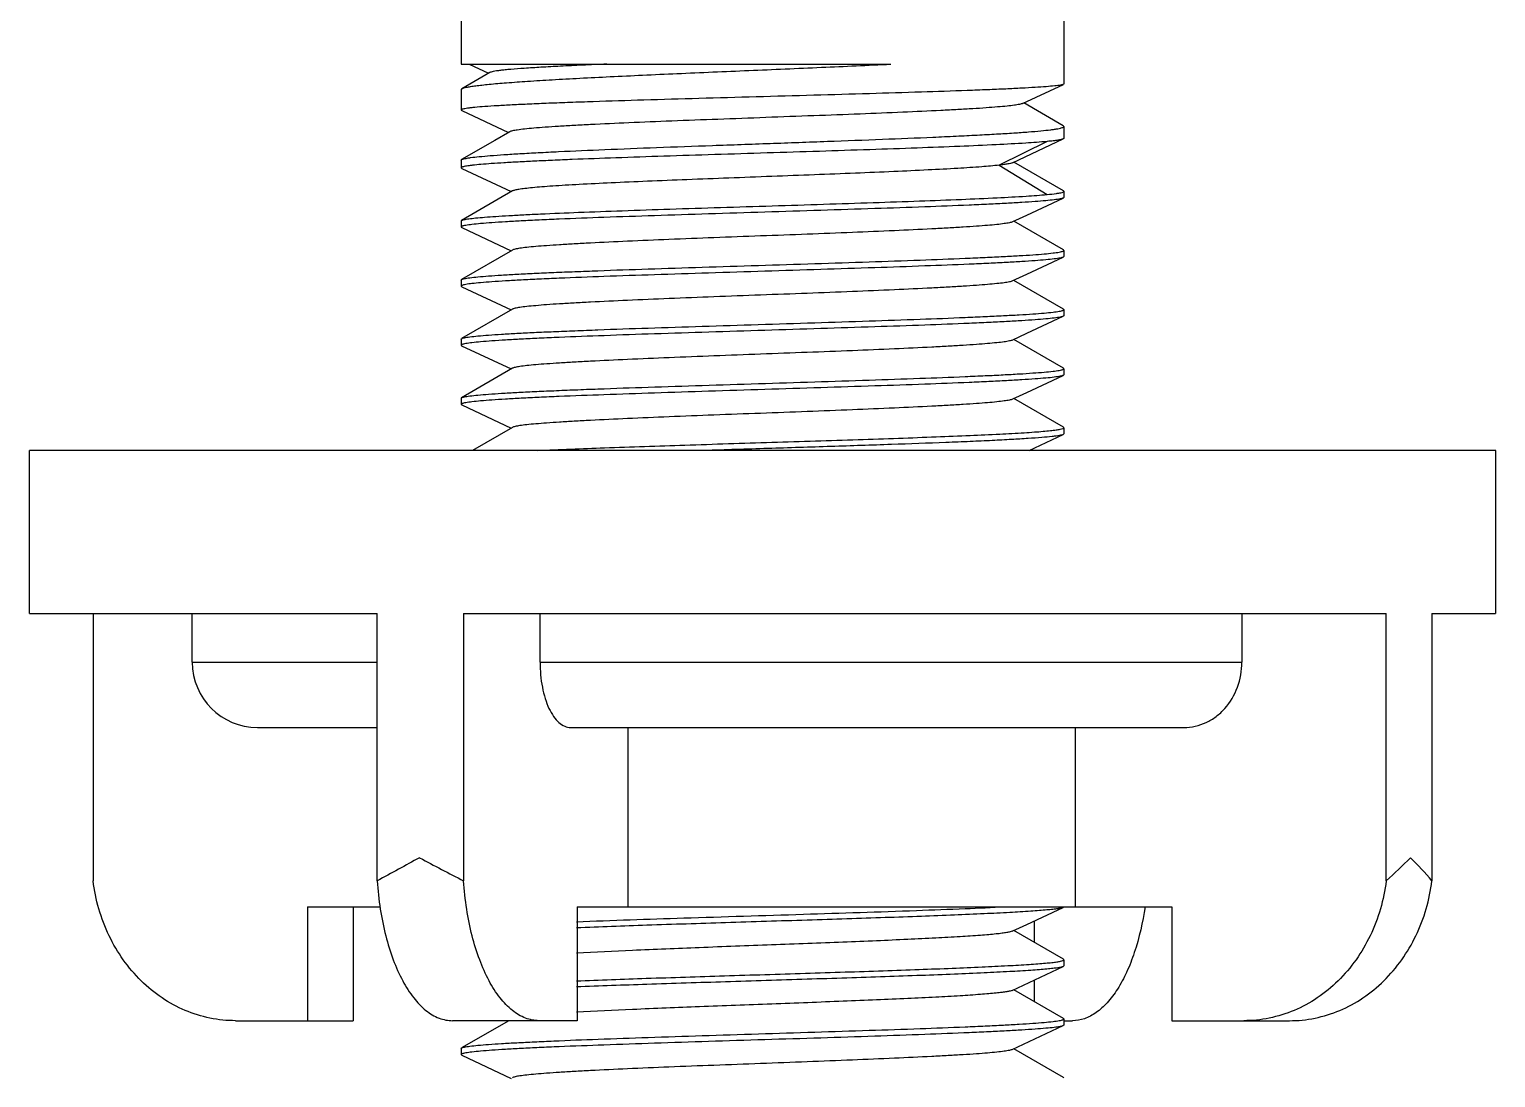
# Model space of a CAD drawing. Header units: millimetres. Extents: x 5308 to 9632, y 1173 to 3839.
# Drawn here: x 9083.39 to 9128.39, y 3208.38 to 3240.56 of the extents above; entities that cross this region are included whole.
import ezdxf

# ---------------------------------------------------------------- set-up
doc = ezdxf.new("R2010")
doc.units = ezdxf.units.MM
doc.header["$LTSCALE"] = 4
doc.layers.get('0').update_dxf_attribs({"linetype": 'CONTINUOUS'})

msp = doc.modelspace()

# ---------------------------------------------------------------- linework, layer by layer
at = {"color": 7, "linetype": 'Continuous'}
for p, q in [((9096.638, 3243.17), (9096.638, 3239.49)), ((9115.138, 3243.17), (9115.138, 3238.883)), ((9096.638, 3239.49), (9109.824, 3239.49)), ((9097.516, 3239.23), (9096.661, 3238.735)), ((9096.885, 3239.49), (9097.482, 3239.211)), ((9096.638, 3238.709), (9096.661, 3238.735)), ((9096.638, 3238.709), (9096.638, 3238.081)), ((9113.865, 3238.282), (9115.123, 3238.87)), ((9115.138, 3238.883), (9115.123, 3238.869)), ((9115.119, 3237.6), (9113.907, 3238.302)), ((9096.638, 3238.081), (9096.656, 3238.064)), ((9096.656, 3238.065), (9098.095, 3237.393)), ((9098.131, 3237.414), (9097.673, 3237.148)), ((9115.138, 3237.579), (9115.119, 3237.601)), ((9115.138, 3237.579), (9115.138, 3237.213)), ((9097.673, 3237.148), (9096.654, 3236.559)), ((9114.626, 3237.117), (9113.154, 3236.39)), ((9113.555, 3236.464), (9115.118, 3237.194)), ((9115.138, 3237.213), (9115.118, 3237.194)), ((9096.638, 3236.542), (9096.654, 3236.56)), ((9096.638, 3236.542), (9096.638, 3236.306)), ((9115.124, 3235.602), (9113.599, 3236.484)), ((9096.638, 3236.306), (9096.658, 3236.287)), ((9096.658, 3236.287), (9098.177, 3235.577)), ((9113.154, 3236.39), (9114.626, 3235.49)), ((9098.213, 3235.598), (9096.651, 3234.694)), ((9115.138, 3235.587), (9115.124, 3235.602)), ((9115.138, 3235.587), (9115.138, 3235.399)), ((9114.003, 3234.859), (9115.117, 3235.38)), ((9115.138, 3235.399), (9115.117, 3235.38)), ((9096.638, 3234.679), (9096.651, 3234.695)), ((9096.638, 3234.679), (9096.638, 3234.492)), ((9113.554, 3234.649), (9114.003, 3234.859)), ((9115.124, 3233.787), (9113.599, 3234.67)), ((9096.638, 3234.492), (9096.658, 3234.472)), ((9096.658, 3234.472), (9098.176, 3233.763)), ((9098.213, 3233.783), (9096.651, 3232.88)), ((9115.138, 3233.772), (9115.124, 3233.787)), ((9115.137, 3233.769), (9115.138, 3233.772)), ((9115.138, 3233.772), (9115.138, 3233.585)), ((9114.003, 3233.044), (9115.117, 3233.565)), ((9115.138, 3233.585), (9115.117, 3233.565)), ((9096.638, 3232.865), (9096.651, 3232.88)), ((9096.638, 3232.865), (9096.638, 3232.677)), ((9113.554, 3232.835), (9114.003, 3233.044)), ((9115.124, 3231.973), (9113.599, 3232.855)), ((9096.638, 3232.677), (9096.658, 3232.658)), ((9096.658, 3232.658), (9098.176, 3231.948)), ((9098.213, 3231.969), (9096.651, 3231.066)), ((9115.138, 3231.958), (9115.124, 3231.973)), ((9115.137, 3231.955), (9115.138, 3231.958)), ((9115.138, 3231.958), (9115.138, 3231.77)), ((9114.003, 3231.23), (9115.117, 3231.751)), ((9115.138, 3231.77), (9115.117, 3231.751)), ((9096.638, 3231.05), (9096.651, 3231.066)), ((9096.638, 3231.05), (9096.638, 3230.863)), ((9113.554, 3231.02), (9114.003, 3231.23)), ((9115.124, 3230.159), (9113.599, 3231.041)), ((9096.655, 3230.845), (9098.177, 3230.134)), ((9096.655, 3230.845), (9096.658, 3230.844)), ((9098.213, 3230.155), (9096.651, 3229.252)), ((9115.138, 3230.143), (9115.124, 3230.159)), ((9115.137, 3230.141), (9115.138, 3230.143)), ((9115.138, 3230.143), (9115.138, 3229.956)), ((9114.003, 3229.416), (9115.117, 3229.937)), ((9115.138, 3229.956), (9115.117, 3229.937)), ((9096.638, 3229.236), (9096.651, 3229.252)), ((9096.638, 3229.236), (9096.638, 3229.049)), ((9113.554, 3229.206), (9114.003, 3229.416)), ((9115.124, 3228.344), (9113.599, 3229.227)), ((9096.638, 3229.049), (9096.658, 3229.03)), ((9096.658, 3229.03), (9098.176, 3228.32)), ((9098.213, 3228.341), (9096.987, 3227.632)), ((9115.138, 3228.329), (9115.124, 3228.345)), ((9115.137, 3228.327), (9115.138, 3228.329)), ((9115.138, 3228.329), (9115.138, 3228.142)), ((9114.068, 3227.632), (9115.117, 3228.122)), ((9115.138, 3228.142), (9115.117, 3228.122)), ((9083.388, 3222.632), (9083.388, 3227.632)), ((9128.388, 3227.632), (9083.388, 3227.632)), ((9128.388, 3222.632), (9128.388, 3227.632)), ((9083.388, 3222.632), (9094.063, 3222.632)), ((9085.342, 3222.632), (9085.342, 3214.426)), ((9088.388, 3221.132), (9088.388, 3222.632)), ((9094.063, 3214.426), (9094.063, 3222.632)), ((9096.715, 3222.632), (9125.03, 3222.632)), ((9096.715, 3222.632), (9096.715, 3214.426)), ((9099.06, 3221.132), (9099.06, 3222.632)), ((9120.598, 3222.632), (9120.598, 3221.132)), ((9125.03, 3214.426), (9125.03, 3222.632)), ((9126.433, 3222.632), (9128.387, 3222.632)), ((9126.433, 3222.632), (9126.433, 3214.426)), ((9088.388, 3221.132), (9094.063, 3221.132)), ((9099.06, 3221.132), (9120.598, 3221.132)), ((9090.388, 3219.132), (9094.063, 3219.132)), ((9099.999, 3219.132), (9118.822, 3219.132)), ((9101.763, 3213.632), (9101.763, 3219.132)), ((9115.487, 3219.132), (9115.487, 3213.632)), ((9091.927, 3213.632), (9094.15, 3213.632)), ((9091.927, 3213.632), (9091.927, 3210.132)), ((9093.33, 3213.632), (9093.33, 3210.132)), ((9100.199, 3213.632), (9118.445, 3213.632)), ((9100.199, 3213.632), (9100.199, 3210.132)), ((9114.003, 3213.087), (9115.117, 3213.608)), ((9115.138, 3213.627), (9115.117, 3213.608)), ((9118.445, 3213.632), (9118.445, 3210.132)), ((9113.554, 3212.877), (9114.003, 3213.087)), ((9114.228, 3213.193), (9114.228, 3212.534)), ((9115.124, 3212.016), (9113.599, 3212.898)), ((9113.553, 3211.063), (9115.117, 3211.794)), ((9115.138, 3211.813), (9115.117, 3211.794)), ((9115.138, 3212), (9115.124, 3212.016)), ((9115.137, 3211.998), (9115.138, 3212)), ((9115.138, 3212), (9115.138, 3211.813)), ((9114.228, 3211.379), (9114.228, 3210.72)), ((9115.124, 3210.202), (9113.599, 3211.084)), ((9089.718, 3210.132), (9093.33, 3210.132)), ((9100.199, 3210.132), (9096.378, 3210.132)), ((9098.099, 3210.132), (9096.651, 3209.295)), ((9113.554, 3209.249), (9115.117, 3209.98)), ((9115.138, 3209.999), (9115.117, 3209.98)), ((9115.138, 3210.186), (9115.124, 3210.202)), ((9115.137, 3210.184), (9115.138, 3210.186)), ((9115.138, 3210.186), (9115.138, 3209.999)), ((9115.138, 3210.132), (9115.397, 3210.132)), ((9118.445, 3210.132), (9122.058, 3210.132)), ((9096.638, 3209.279), (9096.651, 3209.295)), ((9096.638, 3209.279), (9096.638, 3209.092)), ((9096.638, 3209.092), (9096.658, 3209.072)), ((9096.658, 3209.073), (9098.176, 3208.363)), ((9115.124, 3208.388), (9113.599, 3209.27)), ((9115.138, 3208.372), (9115.124, 3208.388))]:
    msp.add_line(p, q, dxfattribs=at)
for centre, radius, start, end in [((9090.388, 3221.132), 2, 180, 270), ((9150.726, 3111.41), 117.571, 118.09077, 118.8127), ((9138.4, 3295.763), 91.397, 241.91033, 242.86489), ((9113.933, 3226.898), 16.693, 311.6605, 315.1851), ((9114.965, 3204.406), 15.229, 41.1465, 44.7753)]:
    msp.add_arc(centre, radius, start, end, dxfattribs=at)
for points, knots in [([(9096.661, 3238.735), (9096.678, 3238.745), (9096.727, 3238.763), (9096.818, 3238.784), (9096.942, 3238.807), (9097.098, 3238.829), (9097.287, 3238.852), (9097.601, 3238.884), (9098.068, 3238.924), (9098.713, 3238.969), (9099.463, 3239.015), (9100.307, 3239.062), (9101.233, 3239.108), (9102.228, 3239.155), (9103.647, 3239.219), (9105.477, 3239.297), (9107.664, 3239.39), (9109.116, 3239.456), (9109.824, 3239.49)], [0, 0, 0, 0, 0.004628, 0.011689, 0.021222, 0.033214, 0.047635, 0.06444, 0.104954, 0.154182, 0.211416, 0.27582, 0.346453, 0.422283, 0.502201, 0.669574, 0.838794, 1, 1, 1, 1]), ([(9101.108, 3239.49), (9100.86, 3239.48), (9100.386, 3239.46), (9099.712, 3239.428), (9099.118, 3239.396), (9098.609, 3239.364), (9098.243, 3239.336), (9097.997, 3239.314), (9097.851, 3239.298), (9097.73, 3239.282), (9097.634, 3239.266), (9097.566, 3239.25), (9097.528, 3239.238), (9097.515, 3239.23)], [0, 0, 0, 0, 0.206987, 0.394678, 0.56048, 0.702316, 0.81839, 0.866295, 0.90726, 0.941167, 0.967931, 0.987517, 1, 1, 1, 1]), ([(9115.123, 3238.869), (9115.112, 3238.864), (9115.081, 3238.855), (9115.024, 3238.844), (9114.946, 3238.833), (9114.802, 3238.816), (9114.569, 3238.796), (9114.231, 3238.773), (9113.817, 3238.749), (9113.329, 3238.726), (9112.773, 3238.702), (9111.91, 3238.669), (9110.703, 3238.629), (9109.133, 3238.581), (9107.444, 3238.534), (9105.698, 3238.486), (9103.959, 3238.437), (9102.291, 3238.389), (9100.973, 3238.347), (9100, 3238.313), (9099.347, 3238.289), (9098.754, 3238.264), (9098.227, 3238.239), (9097.77, 3238.214), (9097.388, 3238.19), (9097.118, 3238.168), (9096.942, 3238.15), (9096.841, 3238.137), (9096.761, 3238.125), (9096.7, 3238.113), (9096.662, 3238.102), (9096.642, 3238.092), (9096.639, 3238.085)], [0, 0, 0, 0, 0.002018, 0.005141, 0.009386, 0.014749, 0.028784, 0.047137, 0.06964, 0.096092, 0.126251, 0.15984, 0.236051, 0.321927, 0.414317, 0.509837, 0.604976, 0.696242, 0.780288, 0.818628, 0.854035, 0.886183, 0.914777, 0.939558, 0.960298, 0.976814, 0.983441, 0.988963, 0.99337, 0.996658, 0.998843, 1, 1, 1, 1]), ([(9113.865, 3238.282), (9113.853, 3238.276), (9113.823, 3238.266), (9113.74, 3238.247), (9113.595, 3238.225), (9113.371, 3238.199), (9113.084, 3238.173), (9112.734, 3238.146), (9112.327, 3238.119), (9111.863, 3238.093), (9111.147, 3238.056), (9110.147, 3238.01), (9108.847, 3237.957), (9107.446, 3237.905), (9105.992, 3237.851), (9104.538, 3237.797), (9103.134, 3237.745), (9101.83, 3237.691), (9100.827, 3237.645), (9100.109, 3237.608), (9099.645, 3237.581), (9099.237, 3237.554), (9098.889, 3237.526), (9098.605, 3237.5), (9098.385, 3237.473), (9098.245, 3237.451), (9098.167, 3237.431), (9098.139, 3237.421), (9098.129, 3237.415)], [0, 0, 0, 0, 0.002485, 0.006001, 0.016166, 0.030476, 0.048828, 0.071088, 0.097079, 0.126587, 0.159352, 0.233494, 0.316983, 0.406946, 0.500238, 0.593603, 0.683756, 0.767529, 0.841931, 0.87477, 0.904309, 0.930292, 0.952486, 0.97068, 0.984715, 0.994482, 0.997763, 1, 1, 1, 1]), ([(9096.654, 3236.56), (9096.665, 3236.567), (9096.697, 3236.578), (9096.756, 3236.593), (9096.835, 3236.608), (9096.982, 3236.63), (9097.217, 3236.656), (9097.558, 3236.686), (9097.976, 3236.716), (9098.467, 3236.747), (9099.026, 3236.777), (9099.893, 3236.82), (9101.104, 3236.873), (9102.677, 3236.934), (9104.369, 3236.996), (9106.117, 3237.058), (9107.856, 3237.12), (9109.523, 3237.183), (9110.838, 3237.237), (9111.809, 3237.281), (9112.459, 3237.313), (9113.049, 3237.345), (9113.573, 3237.377), (9114.027, 3237.409), (9114.405, 3237.441), (9114.672, 3237.469), (9114.845, 3237.492), (9114.944, 3237.508), (9115.022, 3237.524), (9115.081, 3237.54), (9115.117, 3237.554), (9115.135, 3237.569), (9115.137, 3237.576)], [0, 0, 0, 0, 0.002162, 0.00541, 0.009768, 0.015236, 0.02947, 0.048007, 0.070684, 0.097297, 0.127607, 0.161333, 0.237773, 0.323813, 0.416297, 0.511832, 0.606907, 0.698028, 0.781856, 0.820059, 0.855313, 0.887294, 0.915708, 0.9403, 0.960845, 0.977164, 0.983694, 0.989124, 0.993445, 0.996663, 0.998805, 1, 1, 1, 1]), ([(9115.137, 3237.576), (9115.137, 3237.576), (9115.137, 3237.577), (9115.138, 3237.579), (9115.138, 3237.579)], [0, 0, 0, 0, 0.504186, 1, 1, 1, 1]), ([(9114.627, 3237.117), (9114.407, 3237.096), (9113.886, 3237.059), (9112.99, 3237.011), (9111.879, 3236.962), (9110.586, 3236.913), (9109.15, 3236.863), (9107.615, 3236.813), (9106.027, 3236.764), (9104.435, 3236.714), (9102.888, 3236.665), (9101.431, 3236.615), (9100.295, 3236.573), (9099.464, 3236.538), (9098.911, 3236.513), (9098.412, 3236.488), (9097.969, 3236.463), (9097.586, 3236.439), (9097.267, 3236.414), (9097.041, 3236.392), (9096.894, 3236.375), (9096.809, 3236.362), (9096.742, 3236.35), (9096.691, 3236.338), (9096.658, 3236.326), (9096.642, 3236.316), (9096.639, 3236.31)], [0, 0, 0, 0, 0.036695, 0.086984, 0.149358, 0.221928, 0.302496, 0.388617, 0.47768, 0.566981, 0.653807, 0.735526, 0.809662, 0.843172, 0.873964, 0.901805, 0.926485, 0.947817, 0.965645, 0.979835, 0.985536, 0.990295, 0.994107, 0.996973, 0.998911, 1, 1, 1, 1]), ([(9115.118, 3237.194), (9115.099, 3237.185), (9115.044, 3237.171), (9114.941, 3237.152), (9114.797, 3237.134), (9114.688, 3237.123), (9114.627, 3237.117)], [0, 0, 0, 0, 0.128788, 0.338345, 0.629067, 1, 1, 1, 1]), ([(9113.555, 3236.464), (9113.538, 3236.456), (9113.491, 3236.442), (9113.406, 3236.425), (9113.29, 3236.407), (9113.202, 3236.396), (9113.153, 3236.391)], [0, 0, 0, 0, 0.140214, 0.353928, 0.641001, 1, 1, 1, 1]), ([(9113.154, 3236.39), (9112.975, 3236.369), (9112.552, 3236.333), (9111.825, 3236.286), (9110.924, 3236.238), (9109.876, 3236.189), (9108.711, 3236.141), (9107.463, 3236.092), (9106.168, 3236.043), (9104.866, 3235.994), (9103.593, 3235.946), (9102.388, 3235.897), (9101.285, 3235.848), (9100.446, 3235.807), (9099.849, 3235.772), (9099.466, 3235.748), (9099.13, 3235.724), (9098.844, 3235.699), (9098.609, 3235.675), (9098.428, 3235.651), (9098.311, 3235.631), (9098.245, 3235.612), (9098.222, 3235.603), (9098.213, 3235.598)], [0, 0, 0, 0, 0.035989, 0.085134, 0.14598, 0.216786, 0.295467, 0.37973, 0.467105, 0.555033, 0.64094, 0.722317, 0.796776, 0.86215, 0.890819, 0.91652, 0.939074, 0.95832, 0.974119, 0.986355, 0.994974, 0.997928, 1, 1, 1, 1]), ([(9114.627, 3235.49), (9114.721, 3235.499), (9114.849, 3235.512), (9115, 3235.536), (9115.057, 3235.548), (9115.08, 3235.554)], [0, 0, 0, 0, 0.620309, 0.840407, 1, 1, 1, 1]), ([(9115.08, 3235.554), (9115.095, 3235.558), (9115.115, 3235.564), (9115.138, 3235.579), (9115.138, 3235.587)], [0, 0, 0, 0, 0.679608, 1, 1, 1, 1]), ([(9096.651, 3234.695), (9096.66, 3234.7), (9096.686, 3234.709), (9096.733, 3234.721), (9096.797, 3234.733), (9096.916, 3234.751), (9097.106, 3234.772), (9097.382, 3234.796), (9097.721, 3234.821), (9098.12, 3234.845), (9098.577, 3234.87), (9099.291, 3234.904), (9100.298, 3234.946), (9101.624, 3234.995), (9103.075, 3235.044), (9104.609, 3235.093), (9106.181, 3235.142), (9107.745, 3235.191), (9109.253, 3235.24), (9110.662, 3235.288), (9111.93, 3235.337), (9113.02, 3235.385), (9113.899, 3235.433), (9114.411, 3235.469), (9114.627, 3235.49)], [0, 0, 0, 0, 0.001804, 0.004506, 0.008127, 0.01267, 0.024502, 0.039935, 0.058861, 0.081147, 0.106627, 0.135119, 0.20027, 0.27468, 0.356153, 0.442287, 0.530541, 0.618307, 0.702993, 0.782102, 0.853302, 0.914493, 0.963873, 1, 1, 1, 1]), ([(9115.117, 3235.379), (9115.104, 3235.374), (9115.072, 3235.364), (9115.013, 3235.351), (9114.933, 3235.338), (9114.789, 3235.318), (9114.56, 3235.295), (9114.228, 3235.269), (9113.824, 3235.242), (9113.351, 3235.216), (9112.812, 3235.189), (9111.977, 3235.152), (9110.811, 3235.106), (9109.292, 3235.053), (9107.655, 3235), (9105.955, 3234.947), (9104.254, 3234.894), (9102.61, 3234.841), (9101.079, 3234.788), (9099.901, 3234.743), (9099.054, 3234.706), (9098.506, 3234.679), (9098.022, 3234.652), (9097.606, 3234.626), (9097.263, 3234.6), (9096.995, 3234.573), (9096.82, 3234.551), (9096.72, 3234.531), (9096.683, 3234.521), (9096.668, 3234.515)], [0, 0, 0, 0, 0.002232, 0.005511, 0.009851, 0.01525, 0.029189, 0.047226, 0.069208, 0.094949, 0.124227, 0.156787, 0.230593, 0.313797, 0.4035, 0.49658, 0.58979, 0.679878, 0.763706, 0.838356, 0.871411, 0.901229, 0.927547, 0.95014, 0.968815, 0.983413, 0.993823, 0.997438, 1, 1, 1, 1]), ([(9113.554, 3234.649), (9113.542, 3234.643), (9113.512, 3234.633), (9113.429, 3234.613), (9113.284, 3234.591), (9113.062, 3234.564), (9112.777, 3234.538), (9112.432, 3234.512), (9112.029, 3234.485), (9111.573, 3234.458), (9110.869, 3234.421), (9109.887, 3234.375), (9108.614, 3234.322), (9107.245, 3234.269), (9105.828, 3234.216), (9104.414, 3234.163), (9103.051, 3234.11), (9101.788, 3234.057), (9100.817, 3234.012), (9100.123, 3233.974), (9099.675, 3233.947), (9099.282, 3233.921), (9098.947, 3233.894), (9098.672, 3233.868), (9098.46, 3233.842), (9098.324, 3233.819), (9098.249, 3233.799), (9098.222, 3233.789), (9098.212, 3233.783)], [0, 0, 0, 0, 0.002576, 0.006199, 0.016605, 0.031186, 0.049838, 0.072426, 0.098744, 0.128558, 0.161615, 0.236298, 0.320168, 0.410312, 0.503576, 0.596706, 0.686448, 0.769665, 0.843458, 0.876002, 0.905251, 0.93096, 0.952908, 0.970901, 0.984788, 0.994485, 0.997757, 1, 1, 1, 1]), ([(9096.668, 3234.515), (9096.662, 3234.513), (9096.651, 3234.508), (9096.641, 3234.5), (9096.639, 3234.496)], [0, 0, 0, 0, 0.617967, 1, 1, 1, 1]), ([(9096.651, 3232.88), (9096.661, 3232.886), (9096.69, 3232.896), (9096.744, 3232.909), (9096.819, 3232.923), (9096.957, 3232.942), (9097.179, 3232.965), (9097.502, 3232.992), (9097.9, 3233.018), (9098.368, 3233.045), (9098.902, 3233.072), (9099.498, 3233.099), (9100.15, 3233.125), (9101.115, 3233.162), (9102.416, 3233.208), (9104.056, 3233.261), (9105.762, 3233.314), (9107.472, 3233.368), (9109.126, 3233.421), (9110.666, 3233.474), (9111.853, 3233.52), (9112.705, 3233.557), (9113.258, 3233.584), (9113.746, 3233.611), (9114.164, 3233.637), (9114.509, 3233.664), (9114.779, 3233.69), (9114.955, 3233.713), (9115.055, 3233.733), (9115.092, 3233.743), (9115.107, 3233.749)], [0, 0, 0, 0, 0.001956, 0.004958, 0.009029, 0.014169, 0.027624, 0.04523, 0.066836, 0.092257, 0.121273, 0.153628, 0.18904, 0.227195, 0.310371, 0.400235, 0.493627, 0.587261, 0.677842, 0.762188, 0.837333, 0.870613, 0.900634, 0.927131, 0.949875, 0.968669, 0.983351, 0.99381, 0.997436, 1, 1, 1, 1]), ([(9115.107, 3233.749), (9115.114, 3233.751), (9115.126, 3233.756), (9115.136, 3233.765), (9115.137, 3233.769)], [0, 0, 0, 0, 0.631598, 1, 1, 1, 1]), ([(9115.117, 3233.565), (9115.105, 3233.559), (9115.072, 3233.549), (9115.013, 3233.536), (9114.934, 3233.523), (9114.789, 3233.504), (9114.561, 3233.481), (9114.229, 3233.455), (9113.825, 3233.428), (9113.352, 3233.402), (9112.813, 3233.375), (9111.978, 3233.338), (9110.812, 3233.292), (9109.293, 3233.239), (9107.655, 3233.186), (9105.956, 3233.133), (9104.254, 3233.08), (9102.609, 3233.027), (9101.079, 3232.974), (9099.9, 3232.929), (9099.054, 3232.891), (9098.505, 3232.865), (9098.021, 3232.838), (9097.606, 3232.811), (9097.262, 3232.785), (9096.995, 3232.759), (9096.82, 3232.736), (9096.72, 3232.717), (9096.683, 3232.707), (9096.668, 3232.701)], [0, 0, 0, 0, 0.002226, 0.005499, 0.009833, 0.015227, 0.029156, 0.047186, 0.069162, 0.094899, 0.124174, 0.156732, 0.230541, 0.313754, 0.403468, 0.496559, 0.589782, 0.679883, 0.763723, 0.838379, 0.871436, 0.901253, 0.927571, 0.950162, 0.968833, 0.983427, 0.99383, 0.997442, 1, 1, 1, 1]), ([(9113.554, 3232.835), (9113.542, 3232.829), (9113.512, 3232.819), (9113.429, 3232.799), (9113.284, 3232.776), (9113.062, 3232.75), (9112.777, 3232.724), (9112.432, 3232.697), (9112.03, 3232.671), (9111.573, 3232.644), (9110.869, 3232.607), (9109.888, 3232.561), (9108.615, 3232.508), (9107.246, 3232.455), (9105.829, 3232.402), (9104.415, 3232.349), (9103.052, 3232.296), (9101.788, 3232.243), (9100.817, 3232.197), (9100.123, 3232.16), (9099.675, 3232.133), (9099.282, 3232.107), (9098.947, 3232.08), (9098.672, 3232.054), (9098.46, 3232.028), (9098.324, 3232.005), (9098.249, 3231.985), (9098.222, 3231.975), (9098.212, 3231.969)], [0, 0, 0, 0, 0.002577, 0.006195, 0.016588, 0.031156, 0.049808, 0.072392, 0.098703, 0.128511, 0.16157, 0.236249, 0.320121, 0.410269, 0.503539, 0.596675, 0.686424, 0.769646, 0.843447, 0.875989, 0.905241, 0.930954, 0.952905, 0.970893, 0.984784, 0.994486, 0.997759, 1, 1, 1, 1]), ([(9096.668, 3232.701), (9096.661, 3232.698), (9096.651, 3232.694), (9096.641, 3232.686), (9096.639, 3232.682)], [0, 0, 0, 0, 0.618159, 1, 1, 1, 1]), ([(9096.651, 3231.066), (9096.661, 3231.072), (9096.691, 3231.082), (9096.745, 3231.095), (9096.819, 3231.108), (9096.957, 3231.128), (9097.179, 3231.151), (9097.502, 3231.177), (9097.9, 3231.204), (9098.368, 3231.231), (9098.902, 3231.257), (9099.497, 3231.284), (9100.15, 3231.311), (9101.115, 3231.348), (9102.415, 3231.394), (9104.056, 3231.447), (9105.761, 3231.5), (9107.471, 3231.553), (9109.125, 3231.607), (9110.665, 3231.66), (9111.852, 3231.705), (9112.704, 3231.743), (9113.257, 3231.77), (9113.744, 3231.796), (9114.163, 3231.823), (9114.509, 3231.849), (9114.778, 3231.876), (9114.954, 3231.898), (9115.055, 3231.918), (9115.092, 3231.928), (9115.107, 3231.934)], [0, 0, 0, 0, 0.001957, 0.004959, 0.00903, 0.014171, 0.027627, 0.045233, 0.066838, 0.092257, 0.12127, 0.153622, 0.18903, 0.22718, 0.310348, 0.400203, 0.493585, 0.58721, 0.677784, 0.762128, 0.837275, 0.870558, 0.900583, 0.927086, 0.949837, 0.968638, 0.98333, 0.993799, 0.997431, 1, 1, 1, 1]), ([(9115.107, 3231.934), (9115.114, 3231.937), (9115.126, 3231.942), (9115.136, 3231.951), (9115.137, 3231.955)], [0, 0, 0, 0, 0.63172, 1, 1, 1, 1]), ([(9115.117, 3231.751), (9115.105, 3231.745), (9115.072, 3231.735), (9115.013, 3231.722), (9114.934, 3231.709), (9114.789, 3231.69), (9114.561, 3231.667), (9114.229, 3231.64), (9113.825, 3231.614), (9113.352, 3231.587), (9112.813, 3231.561), (9111.979, 3231.523), (9110.812, 3231.478), (9109.294, 3231.425), (9107.656, 3231.372), (9105.957, 3231.319), (9104.256, 3231.266), (9102.611, 3231.213), (9101.081, 3231.16), (9099.902, 3231.114), (9099.055, 3231.077), (9098.507, 3231.05), (9098.022, 3231.024), (9097.607, 3230.997), (9097.263, 3230.971), (9096.996, 3230.945), (9096.82, 3230.922), (9096.72, 3230.902), (9096.683, 3230.892), (9096.669, 3230.887)], [0, 0, 0, 0, 0.002227, 0.0055, 0.009834, 0.015228, 0.029155, 0.047183, 0.069156, 0.094889, 0.12416, 0.156713, 0.230509, 0.313709, 0.403411, 0.496491, 0.589703, 0.679798, 0.763639, 0.838303, 0.871364, 0.901188, 0.927513, 0.950113, 0.968795, 0.9834, 0.993816, 0.997435, 1, 1, 1, 1]), ([(9113.554, 3231.02), (9113.542, 3231.015), (9113.512, 3231.005), (9113.429, 3230.985), (9113.284, 3230.962), (9113.062, 3230.936), (9112.777, 3230.91), (9112.432, 3230.883), (9112.03, 3230.856), (9111.573, 3230.83), (9110.87, 3230.792), (9109.889, 3230.747), (9108.615, 3230.694), (9107.246, 3230.641), (9105.83, 3230.588), (9104.416, 3230.535), (9103.053, 3230.481), (9101.789, 3230.429), (9100.819, 3230.383), (9100.124, 3230.346), (9099.677, 3230.319), (9099.283, 3230.292), (9098.948, 3230.266), (9098.673, 3230.24), (9098.461, 3230.213), (9098.325, 3230.191), (9098.249, 3230.171), (9098.223, 3230.161), (9098.213, 3230.155)], [0, 0, 0, 0, 0.002579, 0.006196, 0.016584, 0.031153, 0.049813, 0.072393, 0.098696, 0.128502, 0.16156, 0.236224, 0.320085, 0.410218, 0.503475, 0.596599, 0.686341, 0.769564, 0.843371, 0.875915, 0.905176, 0.930899, 0.952854, 0.970851, 0.984758, 0.994477, 0.997756, 1, 1, 1, 1]), ([(9096.669, 3230.887), (9096.661, 3230.884), (9096.65, 3230.879), (9096.64, 3230.871), (9096.638, 3230.867)], [0, 0, 0, 0, 0.624155, 1, 1, 1, 1]), ([(9096.638, 3230.863), (9096.638, 3230.862), (9096.64, 3230.853), (9096.649, 3230.848), (9096.655, 3230.845)], [0, 0, 0, 0, 0.177406, 1, 1, 1, 1]), ([(9096.651, 3229.252), (9096.662, 3229.258), (9096.691, 3229.268), (9096.745, 3229.281), (9096.819, 3229.294), (9096.958, 3229.314), (9097.18, 3229.337), (9097.504, 3229.363), (9097.901, 3229.39), (9098.369, 3229.416), (9098.903, 3229.443), (9099.499, 3229.47), (9100.151, 3229.497), (9101.116, 3229.534), (9102.416, 3229.579), (9104.057, 3229.633), (9105.761, 3229.686), (9107.471, 3229.739), (9109.124, 3229.792), (9110.664, 3229.845), (9111.851, 3229.891), (9112.703, 3229.928), (9113.256, 3229.955), (9113.744, 3229.982), (9114.162, 3230.009), (9114.508, 3230.035), (9114.778, 3230.061), (9114.954, 3230.084), (9115.055, 3230.104), (9115.092, 3230.114), (9115.107, 3230.12)], [0, 0, 0, 0, 0.001965, 0.004975, 0.009053, 0.0142, 0.027669, 0.045284, 0.066897, 0.092322, 0.121338, 0.153691, 0.189098, 0.227247, 0.310405, 0.400244, 0.493607, 0.587212, 0.67777, 0.762099, 0.837235, 0.870516, 0.900541, 0.927045, 0.9498, 0.968608, 0.983308, 0.993788, 0.997425, 1, 1, 1, 1]), ([(9115.107, 3230.12), (9115.114, 3230.123), (9115.125, 3230.127), (9115.136, 3230.136), (9115.137, 3230.141)], [0, 0, 0, 0, 0.631443, 1, 1, 1, 1]), ([(9115.117, 3229.937), (9115.105, 3229.931), (9115.072, 3229.921), (9115.013, 3229.908), (9114.934, 3229.895), (9114.789, 3229.875), (9114.561, 3229.852), (9114.229, 3229.826), (9113.825, 3229.8), (9113.352, 3229.773), (9112.813, 3229.746), (9111.978, 3229.709), (9110.811, 3229.663), (9109.293, 3229.611), (9107.655, 3229.558), (9105.955, 3229.504), (9104.254, 3229.451), (9102.609, 3229.398), (9101.079, 3229.345), (9099.9, 3229.3), (9099.053, 3229.263), (9098.505, 3229.236), (9098.02, 3229.209), (9097.605, 3229.183), (9097.262, 3229.157), (9096.995, 3229.13), (9096.82, 3229.108), (9096.72, 3229.088), (9096.683, 3229.078), (9096.668, 3229.072)], [0, 0, 0, 0, 0.002226, 0.005499, 0.009833, 0.015227, 0.029157, 0.047187, 0.069165, 0.094903, 0.124181, 0.156741, 0.230553, 0.313769, 0.403488, 0.496584, 0.589808, 0.67991, 0.763751, 0.838409, 0.871464, 0.90128, 0.927594, 0.950182, 0.96885, 0.983438, 0.993837, 0.997445, 1, 1, 1, 1]), ([(9113.554, 3229.206), (9113.542, 3229.2), (9113.512, 3229.19), (9113.429, 3229.17), (9113.284, 3229.148), (9113.062, 3229.122), (9112.777, 3229.095), (9112.432, 3229.069), (9112.03, 3229.042), (9111.574, 3229.015), (9110.869, 3228.978), (9109.888, 3228.933), (9108.615, 3228.88), (9107.246, 3228.827), (9105.829, 3228.773), (9104.415, 3228.72), (9103.052, 3228.667), (9101.788, 3228.614), (9100.817, 3228.569), (9100.123, 3228.531), (9099.675, 3228.505), (9099.282, 3228.478), (9098.947, 3228.451), (9098.672, 3228.425), (9098.46, 3228.399), (9098.324, 3228.377), (9098.249, 3228.357), (9098.222, 3228.346), (9098.212, 3228.341)], [0, 0, 0, 0, 0.002572, 0.006185, 0.016571, 0.031148, 0.049806, 0.072382, 0.098686, 0.128502, 0.161563, 0.236233, 0.320113, 0.410257, 0.503529, 0.596665, 0.686413, 0.769641, 0.843442, 0.875994, 0.905244, 0.930951, 0.952902, 0.970903, 0.984789, 0.994483, 0.997756, 1, 1, 1, 1]), ([(9096.668, 3229.072), (9096.661, 3229.07), (9096.651, 3229.065), (9096.641, 3229.057), (9096.639, 3229.053)], [0, 0, 0, 0, 0.617424, 1, 1, 1, 1]), ([(9098.976, 3227.632), (9099.663, 3227.664), (9101.172, 3227.723), (9103.572, 3227.803), (9105.732, 3227.871), (9107.504, 3227.926), (9108.801, 3227.968), (9110.035, 3228.009), (9111.182, 3228.051), (9112.216, 3228.092), (9113.116, 3228.133), (9113.773, 3228.169), (9114.218, 3228.199), (9114.486, 3228.219), (9114.708, 3228.24), (9114.884, 3228.26), (9115.012, 3228.28), (9115.081, 3228.296), (9115.107, 3228.306)], [0, 0, 0, 0, 0.127637, 0.280626, 0.446067, 0.529106, 0.610004, 0.687048, 0.758605, 0.823159, 0.879344, 0.925972, 0.945388, 0.962067, 0.975923, 0.986887, 0.994916, 1, 1, 1, 1]), ([(9115.107, 3228.306), (9115.114, 3228.308), (9115.126, 3228.313), (9115.136, 3228.322), (9115.137, 3228.327)], [0, 0, 0, 0, 0.63186, 1, 1, 1, 1]), ([(9115.117, 3228.122), (9115.102, 3228.115), (9115.063, 3228.104), (9114.991, 3228.089), (9114.893, 3228.075), (9114.713, 3228.053), (9114.427, 3228.027), (9114.011, 3227.997), (9113.505, 3227.967), (9112.912, 3227.936), (9112.24, 3227.906), (9111.209, 3227.864), (9109.786, 3227.813), (9107.963, 3227.753), (9106.047, 3227.693), (9104.747, 3227.653), (9104.096, 3227.632)], [0, 0, 0, 0, 0.004382, 0.011028, 0.019964, 0.031178, 0.060336, 0.098207, 0.144381, 0.198342, 0.25949, 0.32714, 0.478832, 0.646619, 0.82298, 1, 1, 1, 1]), ([(9099.06, 3221.132), (9099.06, 3220.875), (9099.093, 3220.498), (9099.209, 3220.027), (9099.323, 3219.725), (9099.463, 3219.474), (9099.624, 3219.284), (9099.804, 3219.162), (9099.937, 3219.132), (9099.999, 3219.132)], [0, 0, 0, 0, 0.323651, 0.473581, 0.610057, 0.730355, 0.833539, 0.921493, 1, 1, 1, 1]), ([(9118.822, 3219.132), (9118.938, 3219.132), (9119.172, 3219.158), (9119.508, 3219.273), (9119.817, 3219.46), (9120.181, 3219.797), (9120.509, 3220.357), (9120.598, 3220.872), (9120.598, 3221.132)], [0, 0, 0, 0, 0.117606, 0.236446, 0.357458, 0.481313, 0.736626, 1, 1, 1, 1]), ([(9089.718, 3210.132), (9089.454, 3210.132), (9088.924, 3210.186), (9088.158, 3210.425), (9087.442, 3210.815), (9086.578, 3211.523), (9085.74, 3212.716), (9085.416, 3213.845), (9085.342, 3214.426)], [0, 0, 0, 0, 0.118235, 0.23749, 0.358637, 0.482273, 0.736738, 1, 1, 1, 1]), ([(9094.063, 3214.426), (9094.082, 3214.136), (9094.144, 3213.569), (9094.307, 3212.755), (9094.534, 3212.015), (9094.818, 3211.372), (9095.152, 3210.844), (9095.527, 3210.446), (9095.938, 3210.192), (9096.237, 3210.132), (9096.378, 3210.132)], [0, 0, 0, 0, 0.166697, 0.326019, 0.474354, 0.608793, 0.727501, 0.83026, 0.919274, 1, 1, 1, 1]), ([(9099.03, 3210.132), (9098.889, 3210.132), (9098.59, 3210.192), (9098.179, 3210.446), (9097.803, 3210.844), (9097.47, 3211.372), (9097.186, 3212.015), (9096.958, 3212.755), (9096.796, 3213.569), (9096.734, 3214.136), (9096.715, 3214.426)], [0, 0, 0, 0, 0.080726, 0.16974, 0.272499, 0.391207, 0.525646, 0.673981, 0.833303, 1, 1, 1, 1]), ([(9125.03, 3214.426), (9124.957, 3213.845), (9124.632, 3212.716), (9123.794, 3211.523), (9122.931, 3210.815), (9122.214, 3210.425), (9121.448, 3210.186), (9120.918, 3210.132), (9120.655, 3210.132)], [0, 0, 0, 0, 0.263262, 0.517727, 0.641363, 0.76251, 0.881766, 1, 1, 1, 1]), ([(9122.058, 3210.132), (9122.321, 3210.132), (9122.851, 3210.186), (9123.617, 3210.425), (9124.333, 3210.815), (9125.197, 3211.523), (9126.035, 3212.716), (9126.36, 3213.845), (9126.433, 3214.426)], [0, 0, 0, 0, 0.118235, 0.23749, 0.358637, 0.482273, 0.736738, 1, 1, 1, 1]), ([(9100.179, 3213.169), (9101.276, 3213.213), (9103.597, 3213.291), (9107.076, 3213.398), (9109.955, 3213.49), (9112.021, 3213.569), (9112.93, 3213.61), (9113.342, 3213.632)], [0, 0, 0, 0, 0.249948, 0.528953, 0.792878, 0.905868, 1, 1, 1, 1]), ([(9115.117, 3213.608), (9115.097, 3213.599), (9115.041, 3213.585), (9114.936, 3213.566), (9114.789, 3213.547), (9114.602, 3213.528), (9114.374, 3213.509), (9113.995, 3213.481), (9113.429, 3213.448), (9112.649, 3213.41), (9111.745, 3213.371), (9110.733, 3213.332), (9109.633, 3213.294), (9108.464, 3213.255), (9106.83, 3213.203), (9104.783, 3213.14), (9102.424, 3213.064), (9100.899, 3213.01), (9100.179, 3212.982)], [0, 0, 0, 0, 0.004402, 0.011543, 0.021433, 0.034041, 0.049319, 0.067199, 0.110436, 0.162969, 0.223844, 0.291947, 0.366029, 0.444731, 0.526612, 0.693874, 0.855605, 1, 1, 1, 1]), ([(9117.628, 3213.63), (9117.557, 3213.153), (9117.404, 3212.466), (9117.08, 3211.63), (9116.804, 3211.112), (9116.492, 3210.69), (9116.15, 3210.376), (9115.783, 3210.178), (9115.522, 3210.132), (9115.397, 3210.132)], [0, 0, 0, 0, 0.325972, 0.47222, 0.604465, 0.721814, 0.824771, 0.915853, 1, 1, 1, 1]), ([(9113.554, 3212.877), (9113.533, 3212.868), (9113.476, 3212.852), (9113.371, 3212.832), (9113.226, 3212.812), (9113.043, 3212.791), (9112.822, 3212.771), (9112.455, 3212.741), (9111.912, 3212.706), (9111.167, 3212.665), (9110.312, 3212.623), (9109.363, 3212.582), (9108.34, 3212.54), (9107.266, 3212.499), (9105.796, 3212.443), (9104.002, 3212.376), (9102.006, 3212.296), (9100.749, 3212.237), (9100.176, 3212.205)], [0, 0, 0, 0, 0.005103, 0.013108, 0.024022, 0.037814, 0.054431, 0.07378, 0.120241, 0.176254, 0.240644, 0.31204, 0.388959, 0.469764, 0.552754, 0.718285, 0.871658, 1, 1, 1, 1]), ([(9100.179, 3211.355), (9100.893, 3211.383), (9102.406, 3211.437), (9104.748, 3211.512), (9106.781, 3211.575), (9108.405, 3211.626), (9109.569, 3211.665), (9110.667, 3211.703), (9111.678, 3211.742), (9112.584, 3211.78), (9113.369, 3211.818), (9113.941, 3211.851), (9114.327, 3211.878), (9114.56, 3211.897), (9114.755, 3211.916), (9114.909, 3211.935), (9115.022, 3211.954), (9115.083, 3211.968), (9115.107, 3211.977)], [0, 0, 0, 0, 0.143415, 0.304018, 0.470247, 0.551724, 0.630136, 0.704066, 0.772179, 0.833241, 0.886153, 0.929964, 0.948204, 0.963893, 0.976957, 0.987348, 0.99503, 1, 1, 1, 1]), ([(9115.117, 3211.794), (9115.097, 3211.784), (9115.04, 3211.77), (9114.935, 3211.751), (9114.788, 3211.733), (9114.601, 3211.714), (9114.373, 3211.694), (9113.993, 3211.667), (9113.427, 3211.634), (9112.647, 3211.595), (9111.743, 3211.557), (9110.731, 3211.518), (9109.631, 3211.479), (9108.462, 3211.441), (9106.828, 3211.389), (9104.781, 3211.325), (9102.423, 3211.25), (9100.898, 3211.196), (9100.179, 3211.167)], [0, 0, 0, 0, 0.004418, 0.011574, 0.021478, 0.034099, 0.04939, 0.06728, 0.110534, 0.16308, 0.223961, 0.292063, 0.366141, 0.444836, 0.526706, 0.693939, 0.855635, 1, 1, 1, 1]), ([(9115.107, 3211.977), (9115.114, 3211.98), (9115.125, 3211.984), (9115.136, 3211.993), (9115.137, 3211.998)], [0, 0, 0, 0, 0.631474, 1, 1, 1, 1]), ([(9113.554, 3211.063), (9113.533, 3211.053), (9113.476, 3211.038), (9113.371, 3211.018), (9113.226, 3210.998), (9113.042, 3210.977), (9112.821, 3210.957), (9112.454, 3210.927), (9111.912, 3210.891), (9111.168, 3210.85), (9110.313, 3210.809), (9109.365, 3210.768), (9108.343, 3210.726), (9107.27, 3210.685), (9105.801, 3210.629), (9104.008, 3210.562), (9102.012, 3210.482), (9100.756, 3210.423), (9100.183, 3210.391)], [0, 0, 0, 0, 0.005111, 0.01313, 0.02406, 0.037866, 0.054481, 0.073824, 0.120287, 0.176284, 0.240649, 0.312025, 0.388909, 0.469688, 0.552655, 0.718161, 0.871559, 1, 1, 1, 1]), ([(9096.651, 3209.295), (9096.662, 3209.301), (9096.691, 3209.311), (9096.745, 3209.324), (9096.82, 3209.337), (9096.958, 3209.356), (9097.181, 3209.38), (9097.504, 3209.406), (9097.902, 3209.433), (9098.37, 3209.459), (9098.904, 3209.486), (9099.735, 3209.524), (9100.899, 3209.569), (9102.418, 3209.622), (9104.058, 3209.675), (9105.763, 3209.729), (9107.472, 3209.782), (9109.126, 3209.835), (9110.665, 3209.888), (9111.852, 3209.934), (9112.704, 3209.971), (9113.257, 3209.998), (9113.744, 3210.025), (9114.163, 3210.052), (9114.508, 3210.078), (9114.778, 3210.104), (9114.954, 3210.127), (9115.055, 3210.147), (9115.092, 3210.157), (9115.107, 3210.163)], [0, 0, 0, 0, 0.001969, 0.004983, 0.009065, 0.014217, 0.027693, 0.045317, 0.066937, 0.092369, 0.121392, 0.153751, 0.227317, 0.310483, 0.400327, 0.493691, 0.587296, 0.677849, 0.76217, 0.837295, 0.870569, 0.900588, 0.927085, 0.949832, 0.968632, 0.983324, 0.993796, 0.997429, 1, 1, 1, 1]), ([(9115.117, 3209.98), (9115.105, 3209.974), (9115.072, 3209.964), (9114.98, 3209.944), (9114.816, 3209.921), (9114.56, 3209.895), (9114.229, 3209.869), (9113.825, 3209.842), (9113.351, 3209.816), (9112.813, 3209.789), (9111.978, 3209.752), (9110.811, 3209.706), (9109.292, 3209.653), (9107.654, 3209.6), (9105.955, 3209.547), (9104.253, 3209.494), (9102.608, 3209.441), (9101.078, 3209.388), (9099.899, 3209.343), (9099.053, 3209.306), (9098.504, 3209.279), (9098.02, 3209.252), (9097.605, 3209.226), (9097.262, 3209.199), (9096.994, 3209.173), (9096.82, 3209.151), (9096.72, 3209.131), (9096.683, 3209.121), (9096.668, 3209.115)], [0, 0, 0, 0, 0.002228, 0.005503, 0.015233, 0.029166, 0.0472, 0.069181, 0.094922, 0.124202, 0.156764, 0.230581, 0.313799, 0.40352, 0.496617, 0.589841, 0.679941, 0.76378, 0.838433, 0.871486, 0.901299, 0.927611, 0.950196, 0.968859, 0.983444, 0.993839, 0.997447, 1, 1, 1, 1]), ([(9115.107, 3210.163), (9115.114, 3210.165), (9115.125, 3210.17), (9115.136, 3210.179), (9115.137, 3210.184)], [0, 0, 0, 0, 0.630844, 1, 1, 1, 1]), ([(9096.668, 3209.115), (9096.661, 3209.112), (9096.651, 3209.108), (9096.641, 3209.1), (9096.639, 3209.096)], [0, 0, 0, 0, 0.617978, 1, 1, 1, 1]), ([(9113.554, 3209.249), (9113.542, 3209.243), (9113.512, 3209.233), (9113.429, 3209.213), (9113.284, 3209.191), (9113.062, 3209.164), (9112.777, 3209.138), (9112.432, 3209.112), (9112.029, 3209.085), (9111.573, 3209.058), (9110.869, 3209.021), (9109.888, 3208.975), (9108.614, 3208.922), (9107.245, 3208.869), (9105.829, 3208.816), (9104.414, 3208.763), (9103.051, 3208.71), (9101.788, 3208.657), (9100.817, 3208.612), (9100.123, 3208.574), (9099.675, 3208.547), (9099.282, 3208.521), (9098.947, 3208.494), (9098.672, 3208.468), (9098.46, 3208.442), (9098.324, 3208.419), (9098.249, 3208.399), (9098.222, 3208.389), (9098.212, 3208.383)], [0, 0, 0, 0, 0.002574, 0.006186, 0.016574, 0.031165, 0.049828, 0.072402, 0.09871, 0.128536, 0.161599, 0.236266, 0.320148, 0.410287, 0.503559, 0.596685, 0.686431, 0.769646, 0.843446, 0.875992, 0.905234, 0.930945, 0.952903, 0.970895, 0.984776, 0.994477, 0.997754, 1, 1, 1, 1])]:
    msp.add_open_spline(points, degree=3, knots=knots, dxfattribs=at)
for points in [[(9096.639, 3238.085), (9096.638, 3238.084), (9096.638, 3238.083), (9096.638, 3238.081)], [(9096.639, 3236.31), (9096.638, 3236.309), (9096.638, 3236.307), (9096.638, 3236.306)], [(9096.639, 3234.496), (9096.638, 3234.495), (9096.638, 3234.493), (9096.638, 3234.492)], [(9096.639, 3232.682), (9096.638, 3232.68), (9096.638, 3232.679), (9096.638, 3232.677)], [(9096.638, 3230.867), (9096.638, 3230.866), (9096.638, 3230.864), (9096.638, 3230.863)], [(9096.639, 3229.053), (9096.638, 3229.052), (9096.638, 3229.05), (9096.638, 3229.049)], [(9096.639, 3209.096), (9096.638, 3209.095), (9096.638, 3209.093), (9096.638, 3209.092)]]:
    msp.add_open_spline(points, degree=3, dxfattribs=at)

doc.saveas('drawing.dxf')
